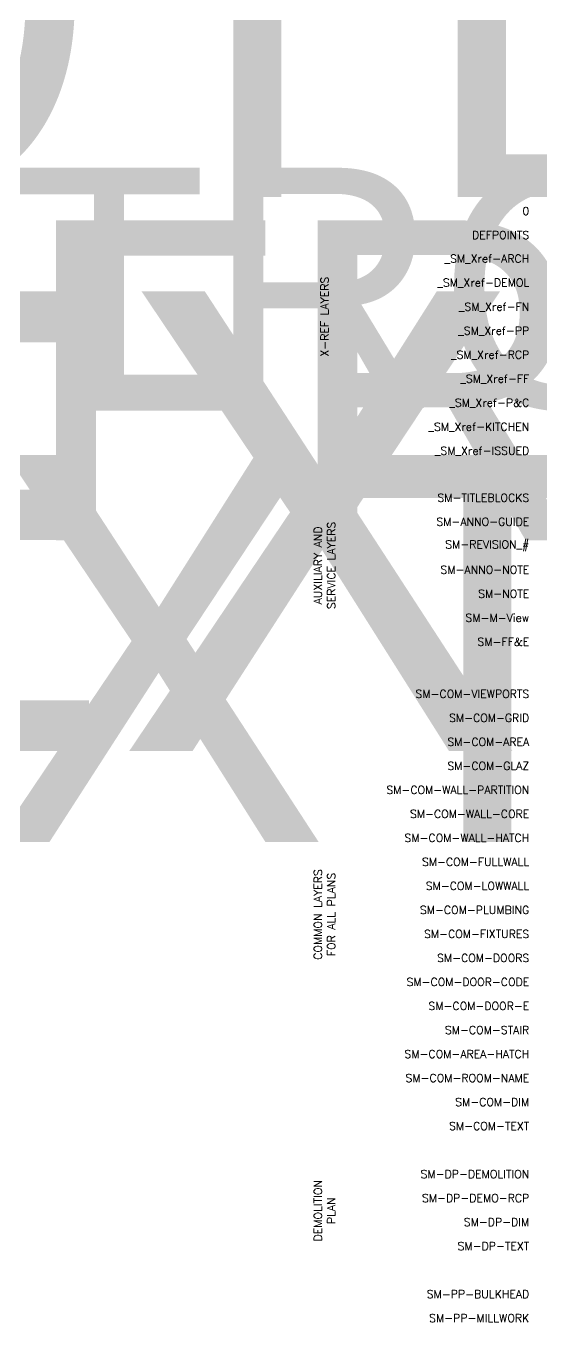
# Model space of a CAD drawing. Header units: inches. Extents: x -11160 to 9368, y -3485 to 2663.
# Drawn here: x -3749.9 to -3673.6, y 709.9 to 901.6 of the extents above; entities that cross this region are included whole.
import ezdxf
from ezdxf.enums import TextEntityAlignment as Align

# ---------------------------------------------------------------- set-up
doc = ezdxf.new("R2018")
doc.units = ezdxf.units.IN
doc.header["$MEASUREMENT"] = 0
for name, color, linetype in [('I-Anno-Code', 2, 'Continuous'), ('SM-A-NOTE', 2, 'Continuous'), ('SM-COM-TEXT', 2, 'Continuous')]:
    doc.layers.add(name, color=color, linetype=linetype)
doc.styles.add('SMM-1', font='romans.shx', dxfattribs={"height": 2})

# ---------------------------------------------------------------- blocks, each defined once
blk = doc.blocks.new('*U144')
at = {"layer": 'I-Anno-Code', "lineweight": 30, "flags": 104}
blk.add_attdef('Text', text='', height=2, dxfattribs=at).set_placement((1.55, 1.03), align=Align.TOP_LEFT)
blk = doc.blocks.new('*U148')
at = {"layer": 'I-Anno-Code', "lineweight": 30, "flags": 104}
blk.add_attdef('Text', text='', height=2, dxfattribs=at).set_placement((1.55, 1.03), align=Align.TOP_LEFT)

msp = doc.modelspace()

# ---------------------------------------------------------------- block references
ref = msp.add_blockref('*U144', (-3855.82011, 973.82833), dxfattribs=dict(xscale=1.889763779527559, yscale=1.889763779527559, zscale=1.889763779527559))
lines = msp.add_mtext('NOTE: \\PTEXT WITHOUT FRAME BUT CONTROLLING ARROWS', dxfattribs={"layer": 'I-Anno-Code', "insert": (-3852.88446, 975.76814), "char_height": 68.0291345, "attachment_point": 1})
ref.add_attrib('Text', '', (-3852.88446, 975.76814), dxfattribs={"flags": 104}).embed_mtext(lines)
ref = msp.add_blockref('*U144', (-4245.04431, 950.52603), dxfattribs=dict(xscale=1.259842519685039, yscale=1.259842519685039, zscale=1.259842519685039))
lines = msp.add_mtext('NOTE: \\PTEXT WITHOUT FRAME BUT CONTROLLING ARROWS', dxfattribs={"layer": 'I-Anno-Code', "insert": (-4243.08722, 951.81924), "char_height": 47.3572854, "attachment_point": 1})
ref.add_attrib('Text', '', (-4243.08722, 951.81924), dxfattribs={"flags": 104}).embed_mtext(lines)
ref = msp.add_blockref('*U144', (-4516.06984, 938.87489), dxfattribs=dict(xscale=0.9448818897637795, yscale=0.9448818897637795, zscale=0.9448818897637795))
lines = msp.add_mtext('NOTE: \\PTEXT WITHOUT FRAME BUT CONTROLLING ARROWS', dxfattribs={"layer": 'I-Anno-Code', "insert": (-4514.60201, 939.84479), "char_height": 35.5179641, "attachment_point": 1})
ref.add_attrib('Text', '', (-4514.60201, 939.84479), dxfattribs={"flags": 104}).embed_mtext(lines)
at = {"layer": 'SM-COM-TEXT', "color": 3}
ref = msp.add_blockref('*U148', (-3855.82011, 931.5976), dxfattribs=dict(at, xscale=1.889763779527559, yscale=1.889763779527559, zscale=1.889763779527559))
lines = msp.add_mtext('NOTE:\\PTEXT WITH FRAME', dxfattribs={"layer": 'SM-A-NOTE', "insert": (-3853.78435, 933.53741), "char_height": 57.2312311, "attachment_point": 1})
ref.add_attrib('Text', '', (-3853.78435, 933.53741), dxfattribs={"flags": 104}).embed_mtext(lines)

# ---------------------------------------------------------------- texts
at = {"color": 2, "attachment_point": 6, "style": 'SMM-1'}
for s, insert, char_height in [('0', (-3675.37639, 874.2378), 1.18388), ('DEFPOINTS', (-3675.37639, 870.68615), 1.183881), ('_SM_Xref-ARCH', (-3675.37639, 867.13451), 1.1838814), ('_SM_Xref-DEMOL', (-3675.37639, 863.58286), 1.1838814), ('_SM_Xref-FN', (-3675.37639, 860.03122), 1.1838814), ('_SM_Xref-PP', (-3675.37639, 856.47957), 1.1838814), ('_SM_Xref-RCP', (-3675.37639, 852.92793), 1.1838814), ('_SM_Xref-FF', (-3675.37639, 849.37629), 1.1838814), ('_SM_Xref-P&C', (-3675.37639, 845.82464), 1.1838814), ('_SM_Xref-KITCHEN', (-3675.37639, 842.273), 1.1838814), ('_SM_Xref-ISSUED', (-3675.37639, 838.72135), 1.1838814), ('SM-TITLEBLOCKS', (-3675.37639, 831.82554), 1.1838814), ('SM-ANNO-GUIDE', (-3675.37639, 828.27389), 1.1838814), ('SM-REVISION_#', (-3675.37639, 824.72225), 1.1838814), ('SM-ANNO-NOTE', (-3675.37639, 821.17061), 1.1838814), ('SM-NOTE', (-3675.37639, 817.61896), 1.183881), ('SM-M-View', (-3675.37639, 814.06732), 1.183881), ('SM-FF&E', (-3675.37639, 810.51567), 1.183881), ('SM-COM-VIEWPORTS', (-3675.37639, 802.80693), 1.1838814), ('SM-COM-GRID', (-3675.37639, 799.25529), 1.1838814), ('SM-COM-AREA', (-3675.37639, 795.70364), 1.1838814), ('SM-COM-GLAZ', (-3675.37639, 792.152), 1.1838814), ('SM-COM-WALL-PARTITION', (-3675.37639, 788.60035), 1.1838814), ('SM-COM-WALL-CORE', (-3675.37639, 785.04871), 1.1838814), ('SM-COM-WALL-HATCH', (-3675.37639, 781.49707), 1.1838814), ('SM-COM-FULLWALL', (-3675.37639, 777.94542), 1.1838814), ('SM-COM-LOWWALL', (-3675.37639, 774.39378), 1.1838814), ('SM-COM-PLUMBING', (-3675.37639, 770.84213), 1.1838814), ('SM-COM-FIXTURES', (-3675.37639, 767.29049), 1.1838814), ('SM-COM-DOORS', (-3675.37639, 763.73884), 1.1838814), ('SM-COM-DOOR-CODE', (-3675.37639, 760.1872), 1.1838814), ('SM-COM-DOOR-E', (-3675.37639, 756.63556), 1.1838814), ('SM-COM-STAIR', (-3675.37639, 753.08391), 1.1838814), ('SM-COM-AREA-HATCH', (-3675.37639, 749.53227), 1.1838814), ('SM-COM-ROOM-NAME', (-3675.37639, 745.98062), 1.1838814), ('SM-COM-DIM', (-3675.37639, 742.42898), 1.183881), ('SM-COM-TEXT', (-3675.37639, 738.87733), 1.1838814), ('SM-DP-DEMOLITION', (-3675.37639, 731.77405), 1.1838814), ('SM-DP-DEMO-RCP', (-3675.37639, 728.2224), 1.1838814), ('SM-DP-DIM', (-3675.37639, 724.67076), 1.183881), ('SM-DP-TEXT', (-3675.37639, 721.11911), 1.183881), ('SM-PP-BULKHEAD', (-3675.37639, 714.01582), 1.1838814), ('SM-PP-MILLWORK', (-3675.37639, 710.46953), 1.1838814)]:
    msp.add_mtext(s, dxfattribs=dict(at, insert=insert, char_height=char_height))
at = {"color": 2, "char_height": 1.1838814, "width": 15.845596, "attachment_point": 6, "rotation": 90, "style": 'SMM-1'}
for s, insert in [('\\pxqc;X-REF LAYERS', (-3705.66193, 866.53722)), ('\\pxqc;AUXILIARY AND SERVICE LAYERS', (-3705.66193, 829.73251)), ('\\pxqc;COMMON LAYERS FOR ALL PLANS', (-3705.66193, 778.09574)), ('\\pxqc;DEMOLITION\\PPLAN', (-3705.66193, 734.26634))]:
    msp.add_mtext(s, dxfattribs=dict(at, insert=insert))

doc.saveas('drawing.dxf')
